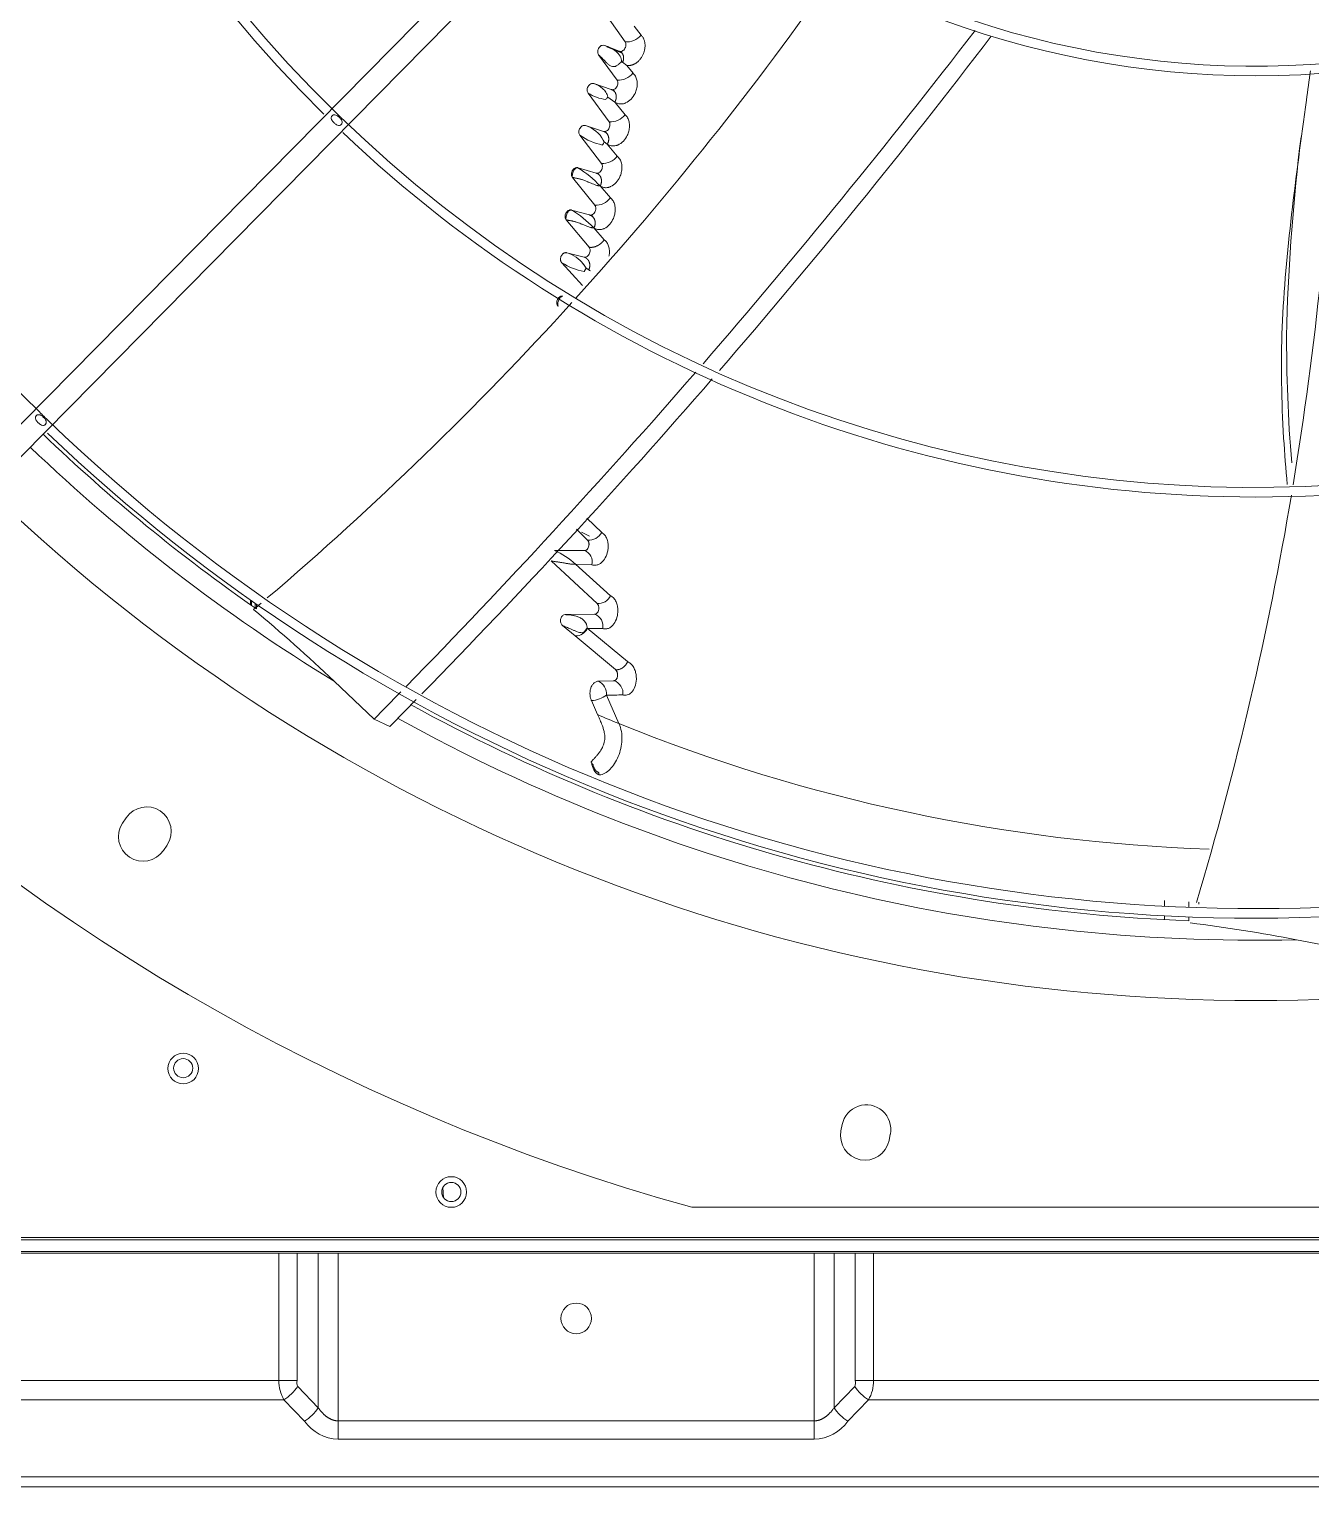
# Model space of a CAD drawing. Header units: millimetres. Extents: x 113490 to 142599, y -20467 to 115.
# Drawn here: x 123830 to 124164.6, y -11964.5 to -11583.8 of the extents above; entities that cross this region are included whole.
import ezdxf

# ---------------------------------------------------------------- set-up
doc = ezdxf.new("R2010")
doc.units = ezdxf.units.MM
doc.layers.add('DV3_0', color=7, linetype='Continuous')

msp = doc.modelspace()

# ---------------------------------------------------------------- linework, layer by layer
at = {"layer": 'DV3_0', "color": 7, "linetype": 'Continuous', "lineweight": 15}
for p, q in [((124136.2, -11374.23), (123802.6, -11712.53)), ((123803.45, -11720.21), (124141.11, -11377.79)), ((123985.62, -11587.14), (123981.01, -11580.55)), ((123989.78, -11585.38), (123987.97, -11583.04)), ((123983.51, -11597.1), (123978.68, -11590.5)), ((123980.3, -11588.05), (123984.02, -11589.58)), ((123984.84, -11590.08), (123980.84, -11588.41)), ((123984.66, -11592.25), (123984.95, -11592.46)), ((123984.94, -11592.46), (123986.06, -11593.26)), ((123987.67, -11595.27), (123986.06, -11593.26)), ((123977.48, -11598.03), (123982.01, -11599.59)), ((123981.43, -11608), (123975.95, -11600.5)), ((123981.09, -11601.57), (123982.93, -11602.84)), ((123985.61, -11606.15), (123983.03, -11602.92)), ((123975.27, -11608.99), (123979.98, -11610.5)), ((123979.43, -11618.86), (123973.79, -11611.5)), ((123979.8, -11613.89), (123979.7, -11614.06)), ((123979.95, -11613.63), (123979.8, -11613.89)), ((123979.89, -11612.83), (123980.12, -11613.27)), ((123980.12, -11613.27), (123979.95, -11613.63)), ((123980.12, -11613.27), (123980.93, -11613.82)), ((123983.56, -11616.97), (123980.93, -11613.82)), ((123980.93, -11613.82), (123980.98, -11613.84)), ((123973.31, -11620), (123978.04, -11621.4)), ((123977.68, -11629.78), (123971.9, -11622.54)), ((123981.75, -11627.86), (123979.06, -11624.76)), ((123979.06, -11624.76), (123979.11, -11624.77)), ((123976.19, -11640.75), (123970.25, -11633.62)), ((123971.61, -11631.05), (123976.35, -11632.34)), ((123980.18, -11638.82), (123977.4, -11635.71)), ((123977.4, -11635.71), (123977.48, -11635.74)), ((123974.46, -11650.78), (123969.07, -11644.81)), ((123970.37, -11642.2), (123974.9, -11643.34)), ((123974.74, -11645.22), (123975.43, -11646.26)), ((123975.19, -11646.7), (123974.92, -11647.11)), ((123975.43, -11646.26), (123975.19, -11646.7)), ((123975.43, -11646.26), (123976.13, -11646.67)), ((123979.52, -11715.25), (123975.65, -11711.49)), ((123975.8, -11717.25), (123972.94, -11714.35)), ((123967.15, -11719.92), (123974.98, -11719.99)), ((123978.3, -11733.81), (123966.31, -11722.68)), ((123972.66, -11723.51), (123976.91, -11723.7)), ((123981.8, -11731.77), (123972.67, -11723.51)), ((123887.78, -11734.11), (123887.78, -11732.89)), ((123888.09, -11733.1), (123888.09, -11734.32)), ((123889.07, -11734.97), (123889.07, -11733.79)), ((123889.38, -11734), (123889.38, -11735.22)), ((123972.6, -11742.25), (123969.29, -11739.54)), ((123969.92, -11736.7), (123977.66, -11736.62)), ((123975.73, -11740.27), (123975.69, -11740.05)), ((123986.27, -11748.98), (123975.73, -11740.27)), ((123983.08, -11751.06), (123972.6, -11742.25)), ((123909.63, -11754.1), (123920.07, -11764)), ((123978.63, -11754.06), (123982.69, -11753.96)), ((123978.43, -11762.82), (123976.82, -11759.14)), ((123984, -11765.15), (123980.77, -11757.71)), ((123920.07, -11764), (123924.16, -11765.89)), ((123976.74, -11775.19), (123976.75, -11775.17)), ((123855.38, -11789.76), (123854.44, -11791.17)), ((123865.08, -11798.28), (123866.02, -11796.87)), ((124126.43, -11812.87), (124126.43, -11811.36)), ((124126.43, -11816.37), (124126.43, -11815.37)), ((124160.89, -11821.62), (124175.03, -11824.31)), ((124042.29, -11869.88), (124041.96, -11871.55)), ((124054.51, -11874.04), (124054.84, -11872.38)), ((123938.02, -11886.32), (123938.23, -11888.99)), ((124297.41, -11891.49), (124003.06, -11891.49)), ((124647.58, -11899.99), (123653.67, -11899.99)), ((124647.58, -11902.99), (123653.67, -11902.99)), ((123895.22, -11903.49), (123810.46, -11903.49)), ((123899.99, -11903.49), (123895.22, -11903.49)), ((123899.99, -11903.49), (123905.51, -11903.49)), ((123910.68, -11903.49), (123905.51, -11903.49)), ((123910.68, -11903.49), (124035, -11903.49)), ((124040.16, -11903.49), (124035, -11903.49)), ((124040.16, -11903.49), (124045.69, -11903.49)), ((124050.46, -11903.49), (124045.69, -11903.49)), ((124050.46, -11903.49), (124250.02, -11903.49)), ((123592.62, -11964.49), (124707.86, -11964.49))]:
    msp.add_line(p, q, dxfattribs=at)
at = {"layer": 'DV3_0', "color": 7, "linetype": 'Continuous', "lineweight": 20}
for p, q in [((124132.74, -11813.15), (124132.74, -11811.7)), ((124135.36, -11812.36), (124135.36, -11811.84)), ((124132.74, -11816.66), (124132.74, -11815.65)), ((124660.84, -11899.39), (123640.6, -11899.39)), ((123895.22, -11936.74), (123895.22, -11903.49)), ((123899.99, -11936.74), (123899.99, -11903.49)), ((123905.51, -11943.87), (123905.51, -11903.49)), ((123910.68, -11947.25), (123910.68, -11903.49)), ((124035, -11947.25), (124035, -11903.49)), ((124040.16, -11943.87), (124040.16, -11903.49)), ((124045.69, -11903.49), (124045.69, -11936.74)), ((124050.46, -11903.49), (124050.46, -11936.74)), ((123895.22, -11936.74), (123810.46, -11936.74)), ((123899.99, -11936.74), (123895.22, -11936.74)), ((124045.69, -11936.74), (124050.46, -11936.74)), ((124250.02, -11936.74), (124050.46, -11936.74)), ((123896.55, -11941.77), (123809.13, -11941.77)), ((123901.93, -11947.36), (123896.55, -11941.77)), ((123905.51, -11943.87), (123900.13, -11938.28)), ((124045.55, -11938.28), (124040.16, -11943.87)), ((124049.13, -11941.77), (124043.74, -11947.36)), ((124251.35, -11941.77), (124049.13, -11941.77)), ((124035, -11947.25), (123910.68, -11947.25)), ((123910.68, -11947.25), (123910.68, -11952.04)), ((124035, -11947.25), (124035, -11952.04)), ((124035, -11952.04), (123910.68, -11952.04)), ((123592.62, -11961.85), (124707.86, -11961.85))]:
    msp.add_line(p, q, dxfattribs=at)
at = {"layer": 'DV3_0', "color": 7, "linetype": 'Continuous', "lineweight": 15}
for centre, radius in [((123870.24, -11855.25), 4), ((123870.24, -11855.15), 2.5), ((123940.23, -11887.49), 4), ((123940.23, -11887.49), 2.5), ((123972.84, -11920.49), 4)]:
    msp.add_circle(centre, radius, dxfattribs=at)
for centre, radius, start, end in [((124150.24, -11359.99), 453.5, 135.9912, 225.5589), ((124150.24, -11359.99), 346, 136.506, 225.3203), ((124150.24, -11359.99), 343.5, 135.6595, 225.6229), ((124150.24, -11359.99), 551.5, 195.4775, 254.5225), ((124150.24, -11359.99), 233.5, 225.7814, 315.7154), ((124150.24, -11359.99), 236, 270, 315.2644), ((124150.24, -11359.99), 236, 227.0266, 270), ((123325.84, -11069), 872.24, 317.86602, 325.02361), ((122553.45, -10413.41), 1921.39, 319.10975, 322.45989), ((123986, -11582.25), 4.9, 265.5101, 320.4178), ((122617.55, -10469.09), 1840.9, 319.15831, 322.66086), ((123976.31, -11598.8), 11.46, 61.1528, 69.6579), ((123979.35, -11594.28), 6.06, 34.5155, 65.6878), ((123982.29, -11592.05), 2.38, 355.0985, 30.3566), ((123980.65, -11589.05), 5.12, 298.9227, 308.0461), ((123983.88, -11592.31), 4.81, 265.5613, 321.8717), ((123980.4, -11588.71), 5.54, 307.927, 320.2638), ((123299.37, -11560.89), 872.25, 350.63739, 357.81353), ((124150.24, -11359.99), 343.5, 225.9212, 315.6512), ((123981.65, -11591.76), 10.44, 236.8811, 264.046), ((123976.8, -11598.21), 5.45, 313.7925, 317.47), ((123976.15, -11597.64), 6.31, 317.6452, 321.5525), ((123982.04, -11600.27), 0.78, 12.7225, 57.3488), ((123985.38, -11600.14), 3.64, 227.7428, 229.7409), ((124150.24, -11359.99), 343.5, 225.6229, 225.9212), ((123981.81, -11603.2), 4.81, 265.5115, 322.2315), ((124150.24, -11359.99), 346, 270, 315.3179), ((124150.24, -11359.99), 346, 226.461, 270), ((123973.15, -11616.26), 7.57, 26.9834, 73.7291), ((123979.95, -11611.24), 0.866, 16.0058, 57.6668), ((123982.7, -11599.02), 15.34, 234.4922, 258.7126), ((124686.82, -11676.52), 528.72, 172.9859, 178.2608), ((123979.77, -11614.15), 4.73, 265.8403, 323.2857), ((123960.37, -11641.51), 25.09, 41.8667, 58.9698), ((123977.96, -11622.18), 0.921, 18.0658, 57.5274), ((123978.02, -11625.21), 4.58, 265.7991, 324.5702), ((123958.61, -11653.13), 25.63, 42.8328, 59.5066), ((123976.23, -11633.15), 0.965, 19.7105, 57.2219), ((123977.64, -11631.64), 15.71, 236.9569, 260.0262), ((123968.03, -11650.26), 8.39, 36.859, 73.8365), ((123979.74, -11641.98), 5.92, 232.3975, 237.1972), ((123325.84, -11069), 872.24, 310.48949, 317.77416), ((124549.21, -11664.96), 390.91, 179.6523, 184.707), ((122553.45, -10413.41), 1921.39, 315.69478, 319.02272), ((122617.55, -10469.09), 1840.9, 315.58647, 319.0689), ((124150.24, -11359.99), 453.5, 225.9915, 315.56), ((124150.24, -11359.99), 456, 270, 315.5611), ((124150.24, -11359.99), 453.5, 225.5589, 225.9915), ((124150.24, -11359.99), 457, 226.1533, 235.1929), ((124150.24, -11359.99), 456, 226.2335, 270), ((123299.37, -11560.89), 872.25, 343.27776, 350.45664), ((124150.24, -11359.99), 477.5, 226.9802, 313.0198), ((124156.66, -11343.41), 414.13, 243.8682, 244.1867), ((123976.16, -11713.46), 3.81, 264.7001, 331.9048), ((123959.22, -11738.13), 19.86, 47.4041, 66.4859), ((123973.97, -11722.87), 3.05, 344.1564, 70.634), ((123978.59, -11730.27), 3.55, 265.4096, 335.1519), ((123325.84, -11069), 872.24, 310.18237, 310.35176), ((123628.36, -12048.7), 407.31, 46.3255, 50.2835), ((123972.77, -11739.05), 3.2, 266.8406, 337.4758), ((123972.31, -11738.63), 3.66, 311.5503, 337.1639), ((123972.83, -11740.23), 2.86, 3.4886, 9.9712), ((123980.17, -11580.93), 159.41, 268.4037, 269.8503), ((123976.62, -11739.65), 3.21, 347.6517, 71.1439), ((123974.28, -11739.51), 1.92, 273.3073, 284.0677), ((123976.91, -11757.52), 3.86, 357.1818, 63.5888), ((123981.62, -11757.21), 3.43, 352.2982, 71.7881), ((122553.45, -10413.41), 1921.39, 315.33791, 315.63669), ((122617.55, -10469.09), 1840.9, 315.21602, 315.52108), ((123976.56, -11752.25), 6.9, 272.155, 307.597), ((123976.48, -11752.02), 7.13, 272.7525, 306.9995), ((123981.04, -11585.05), 172.67, 269.9107, 271.3205), ((124150.24, -11359.99), 457, 241.1263, 267.8054), ((124124.86, -11420.07), 372.72, 246.8673, 247.7953), ((123860.7, -11793.31), 6.4, 326.25, 146.25), ((123859.76, -11794.72), 6.4, 146.25, 326.25), ((124083.52, -12221.64), 407.44, 79.0531, 83.0099), ((124048.57, -11871.13), 6.4, 348.75, 168.75), ((124048.24, -11872.79), 6.4, 168.75, 348.75)]:
    msp.add_arc(centre, radius, start, end, dxfattribs=at)
at = {"layer": 'DV3_0', "color": 7, "linetype": 'Continuous', "lineweight": 20}
for centre, radius, start, end in [((124478.44, -11667.05), 320.16, 178.8238, 179.2018), ((124150.24, -11359.99), 461.75, 226.1456, 238.5954), ((124150.24, -11359.99), 461.75, 240.9755, 271.3224), ((124153.53, -11347.24), 450.99, 247.92, 268.0313), ((123904.55, -11936.97), 9.33, 178.573, 210.9696), ((123901.78, -11937.36), 1.89, 160.9993, 209.2458), ((124043.9, -11937.36), 1.89, 330.7536, 19.0013), ((124041.13, -11936.97), 9.33, 329.0299, 1.4276), ((123910.93, -11941.05), 10.99, 215.0741, 268.685), ((124034.75, -11941.05), 10.99, 271.315, 324.9258)]:
    msp.add_arc(centre, radius, start, end, dxfattribs=at)
at = {"layer": 'DV3_0', "color": 7, "linetype": 'Continuous', "lineweight": 15}
for centre, major_axis, start_param, end_param in [((123896.55, -11938.28), (4.49, 4.33), 4.313983, 5.138233), ((124049.13, -11938.28), (-4.49, 4.33), 1.144952, 1.969202), ((123901.93, -11943.87), (4.49, 4.33), 4.313983, 5.138233), ((124043.74, -11943.87), (-4.49, 4.33), 1.144952, 1.969202)]:
    msp.add_ellipse(centre, major_axis=major_axis, ratio=0.436952, start_param=start_param, end_param=end_param, dxfattribs=at)
for points, knots in [([(123980.3, -11588.05), (123980.1, -11587.97), (123979.84, -11587.95), (123979.31, -11588.12), (123979.04, -11588.31), (123978.72, -11588.73), (123978.62, -11588.9), (123978.49, -11589.25), (123978.46, -11589.43), (123978.42, -11589.93), (123978.49, -11590.22), (123978.68, -11590.5)], [0, 0, 0, 0, 0.25, 0.25, 0.5, 0.5, 0.625, 0.625, 0.75, 0.75, 1, 1, 1, 1]), ([(123984.02, -11589.58), (123984.08, -11589.6), (123984.2, -11589.65), (123984.47, -11589.66), (123984.84, -11589.57), (123985.26, -11589.27), (123985.59, -11588.83), (123985.79, -11588.32), (123985.84, -11587.85), (123985.79, -11587.45), (123985.67, -11587.24), (123985.62, -11587.14)], [0, 0, 0, 0, 0.059552, 0.118886, 0.252324, 0.393065, 0.538483, 0.678997, 0.797391, 0.899757, 1, 1, 1, 1]), ([(123986.06, -11593.26), (123986.12, -11593.27), (123986.23, -11593.29), (123986.4, -11593.3), (123986.57, -11593.3), (123986.73, -11593.29), (123986.9, -11593.28), (123987.06, -11593.25), (123987.21, -11593.22), (123987.37, -11593.18), (123987.52, -11593.13), (123987.67, -11593.08), (123987.81, -11593.02), (123987.95, -11592.95), (123988.09, -11592.88), (123988.22, -11592.81), (123988.35, -11592.73), (123988.48, -11592.65), (123988.78, -11592.44), (123989.22, -11592.05), (123989.75, -11591.41), (123990.18, -11590.7), (123990.45, -11590.07), (123990.61, -11589.56), (123990.71, -11589.17), (123990.77, -11588.77), (123990.81, -11588.38), (123990.82, -11587.98), (123990.8, -11587.6), (123990.74, -11587.22), (123990.65, -11586.86), (123990.54, -11586.51), (123990.39, -11586.19), (123990.22, -11585.89), (123990.01, -11585.62), (123989.86, -11585.46), (123989.78, -11585.38)], [0, 0, 0, 0, 0.017644, 0.035018, 0.052126, 0.068973, 0.085565, 0.101908, 0.118008, 0.133871, 0.149502, 0.164898, 0.180048, 0.194945, 0.209583, 0.223959, 0.238069, 0.251912, 0.265486, 0.340307, 0.413663, 0.485198, 0.554379, 0.588972, 0.62364, 0.658346, 0.693024, 0.727603, 0.762022, 0.796297, 0.830476, 0.864559, 0.898512, 0.932346, 0.966158, 1, 1, 1, 1]), ([(123978.68, -11590.5), (123978.98, -11590.75), (123979.28, -11591.05), (123979.88, -11591.68), (123980.19, -11592.03), (123980.69, -11592.53), (123980.86, -11592.69), (123981.22, -11593), (123981.42, -11593.14), (123981.83, -11593.39), (123982.06, -11593.49), (123982.56, -11593.59), (123982.83, -11593.6), (123983.12, -11593.53)], [0, 0, 0, 0, 0.25, 0.25, 0.5, 0.5, 0.625, 0.625, 0.75, 0.75, 0.875, 0.875, 1, 1, 1, 1]), ([(123984.95, -11592.46), (123984.96, -11592.42), (123985, -11592.34), (123985.06, -11592.21), (123985.1, -11592.09), (123985.14, -11591.96), (123985.17, -11591.83), (123985.19, -11591.71), (123985.21, -11591.58), (123985.22, -11591.45), (123985.23, -11591.33), (123985.23, -11591.21), (123985.22, -11591.08), (123985.2, -11590.97), (123985.18, -11590.85), (123985.15, -11590.73), (123985.12, -11590.62), (123985.08, -11590.52), (123985.03, -11590.42), (123984.98, -11590.32), (123984.91, -11590.22), (123984.85, -11590.13), (123984.78, -11590.05), (123984.7, -11589.97), (123984.62, -11589.9), (123984.53, -11589.83), (123984.44, -11589.77), (123984.34, -11589.71), (123984.24, -11589.66), (123984.13, -11589.62), (123984.05, -11589.6), (123984.02, -11589.58)], [0, 0, 0, 0, 0.032444, 0.064928, 0.09749, 0.13016, 0.162965, 0.195922, 0.229044, 0.262342, 0.295822, 0.329485, 0.363334, 0.39737, 0.431594, 0.466006, 0.500609, 0.535407, 0.570392, 0.605558, 0.64089, 0.676374, 0.711994, 0.747731, 0.783569, 0.819492, 0.855486, 0.891538, 0.927643, 0.963796, 1, 1, 1, 1]), ([(123983.03, -11602.92), (123983.18, -11603.01), (123983.48, -11603.18), (123983.96, -11603.31), (123984.4, -11603.36), (123984.8, -11603.34), (123985.16, -11603.28), (123985.47, -11603.19), (123986.19, -11602.92), (123987.24, -11602.17), (123988.16, -11600.8), (123988.65, -11599.47), (123988.82, -11598.26), (123988.72, -11597.09), (123988.35, -11596.03), (123987.9, -11595.53), (123987.67, -11595.27)], [0, 0, 0, 0, 0.048712, 0.093297, 0.133867, 0.170457, 0.203036, 0.231538, 0.255882, 0.403164, 0.540731, 0.633138, 0.726086, 0.818306, 0.909472, 1, 1, 1, 1]), ([(124164.49, -11594.71), (124164.15, -11597.27), (124163.81, -11599.81), (124162.12, -11612.36), (124160.74, -11622.3), (124158.46, -11642.05), (124157.54, -11651.86), (124156.77, -11671.33), (124156.94, -11680.98), (124157.77, -11694.63), (124158.08, -11698.66), (124158.46, -11702.69)], [0.0934532, 0.0934532, 0.0934532, 0.0934532, 0.125, 0.125, 0.25, 0.25, 0.375, 0.375, 0.5, 0.5, 0.5526716, 0.5526716, 0.5526716, 0.5526716]), ([(123977.48, -11598.03), (123977.23, -11597.94), (123976.92, -11597.97), (123976.35, -11598.25), (123976.09, -11598.51), (123975.84, -11598.98), (123975.77, -11599.15), (123975.7, -11599.47), (123975.69, -11599.62), (123975.71, -11600.05), (123975.79, -11600.28), (123975.95, -11600.5)], [0, 0, 0, 0, 0.25, 0.25, 0.5, 0.5, 0.625, 0.625, 0.75, 0.75, 1, 1, 1, 1]), ([(123981.09, -11601.57), (123981.02, -11601.11), (123980.84, -11600.68), (123980.36, -11599.93), (123980.06, -11599.6), (123979.08, -11598.73), (123978.3, -11598.3), (123977.48, -11598.03)], [0, 0, 0, 0, 0.25, 0.25, 0.5, 0.5, 1, 1, 1, 1]), ([(123982.01, -11599.59), (123982.07, -11599.6), (123982.2, -11599.64), (123982.47, -11599.64), (123982.83, -11599.52), (123983.23, -11599.2), (123983.55, -11598.75), (123983.72, -11598.24), (123983.75, -11597.78), (123983.69, -11597.46), (123983.6, -11597.24), (123983.54, -11597.15), (123983.51, -11597.1)], [0, 0, 0, 0, 0.061712, 0.124068, 0.257055, 0.398269, 0.543459, 0.683288, 0.800054, 0.90078, 0.950773, 1, 1, 1, 1]), ([(123982.93, -11602.84), (123982.95, -11602.8), (123983, -11602.71), (123983.06, -11602.58), (123983.11, -11602.45), (123983.16, -11602.32), (123983.2, -11602.19), (123983.24, -11602.05), (123983.26, -11601.92), (123983.28, -11601.79), (123983.3, -11601.65), (123983.3, -11601.52), (123983.3, -11601.39), (123983.3, -11601.26), (123983.28, -11601.14), (123983.26, -11601.01), (123983.24, -11600.89), (123983.2, -11600.77), (123983.16, -11600.66), (123983.12, -11600.55), (123983.06, -11600.44), (123983, -11600.34), (123982.94, -11600.25), (123982.87, -11600.15), (123982.79, -11600.07), (123982.71, -11599.99), (123982.63, -11599.91), (123982.53, -11599.84), (123982.44, -11599.78), (123982.34, -11599.72), (123982.23, -11599.67), (123982.12, -11599.62), (123982.05, -11599.6), (123982.01, -11599.59)], [0, 0, 0, 0, 0.030721, 0.061407, 0.092102, 0.122841, 0.153652, 0.184559, 0.215579, 0.246725, 0.278006, 0.309429, 0.340997, 0.372715, 0.404583, 0.436606, 0.468785, 0.501126, 0.533632, 0.566299, 0.59912, 0.632082, 0.665173, 0.698377, 0.731679, 0.765062, 0.798512, 0.832013, 0.865554, 0.899127, 0.932725, 0.966348, 1, 1, 1, 1]), ([(123911.51, -11608.71), (123911.47, -11608.75), (123911.38, -11608.84), (123911.14, -11608.95), (123910.74, -11608.99), (123910.31, -11608.81), (123909.92, -11608.55), (123909.61, -11608.27), (123909.33, -11607.97), (123909.06, -11607.6), (123908.87, -11607.18), (123908.9, -11606.78), (123909.01, -11606.54), (123909.09, -11606.45), (123909.13, -11606.41)], [0, 0, 0, 0, 0.040471, 0.081926, 0.180876, 0.319892, 0.408079, 0.503208, 0.597701, 0.68481, 0.821378, 0.918632, 0.959731, 1, 1, 1, 1]), ([(123909.13, -11606.41), (123909.18, -11606.37), (123909.27, -11606.28), (123909.51, -11606.17), (123909.9, -11606.13), (123910.34, -11606.31), (123910.72, -11606.58), (123911.03, -11606.85), (123911.32, -11607.16), (123911.59, -11607.53), (123911.77, -11607.95), (123911.74, -11608.34), (123911.63, -11608.58), (123911.55, -11608.67), (123911.51, -11608.71)], [0, 0, 0, 0, 0.040443, 0.081793, 0.180216, 0.319289, 0.407802, 0.503208, 0.598506, 0.68594, 0.822069, 0.918689, 0.959722, 1, 1, 1, 1]), ([(123980.98, -11613.84), (123981.14, -11613.93), (123981.45, -11614.11), (123981.93, -11614.26), (123982.37, -11614.31), (123982.77, -11614.3), (123983.13, -11614.24), (123983.43, -11614.16), (123984.14, -11613.9), (123985.19, -11613.16), (123986.12, -11611.77), (123986.61, -11610.43), (123986.79, -11609.2), (123986.69, -11608.01), (123986.32, -11606.92), (123985.85, -11606.4), (123985.61, -11606.15)], [0, 0, 0, 0, 0.049725, 0.09487, 0.135552, 0.171819, 0.203628, 0.230893, 0.253518, 0.400765, 0.538713, 0.630437, 0.723371, 0.816167, 0.908233, 1, 1, 1, 1]), ([(123973.79, -11611.5), (123973.73, -11611.4), (123973.6, -11611.2), (123973.52, -11610.81), (123973.53, -11610.36), (123973.68, -11609.86), (123973.99, -11609.4), (123974.4, -11609.07), (123974.78, -11608.95), (123975.07, -11608.94), (123975.2, -11608.98), (123975.27, -11608.99)], [0, 0, 0, 0, 0.103624, 0.201896, 0.31398, 0.451787, 0.59527, 0.73673, 0.874824, 0.938298, 1, 1, 1, 1]), ([(123979.98, -11610.5), (123980.04, -11610.52), (123980.17, -11610.55), (123980.44, -11610.54), (123980.8, -11610.41), (123981.19, -11610.09), (123981.49, -11609.63), (123981.65, -11609.12), (123981.67, -11608.66), (123981.61, -11608.34), (123981.52, -11608.13), (123981.46, -11608.04), (123981.43, -11608)], [0, 0, 0, 0, 0.062127, 0.125087, 0.257837, 0.399205, 0.545067, 0.685923, 0.803386, 0.90406, 0.952122, 1, 1, 1, 1]), ([(123980.98, -11613.84), (123981, -11613.79), (123981.05, -11613.71), (123981.11, -11613.57), (123981.16, -11613.44), (123981.21, -11613.3), (123981.25, -11613.17), (123981.28, -11613.03), (123981.31, -11612.89), (123981.33, -11612.76), (123981.34, -11612.62), (123981.34, -11612.48), (123981.34, -11612.35), (123981.33, -11612.22), (123981.31, -11612.09), (123981.29, -11611.96), (123981.26, -11611.84), (123981.23, -11611.72), (123981.18, -11611.6), (123981.13, -11611.49), (123981.08, -11611.38), (123981.01, -11611.28), (123980.95, -11611.18), (123980.87, -11611.08), (123980.79, -11610.99), (123980.71, -11610.91), (123980.62, -11610.83), (123980.52, -11610.76), (123980.42, -11610.7), (123980.32, -11610.64), (123980.21, -11610.58), (123980.1, -11610.54), (123980.02, -11610.51), (123979.98, -11610.5)], [0, 0, 0, 0, 0.030662, 0.061288, 0.091921, 0.122598, 0.15335, 0.184199, 0.215166, 0.246262, 0.2775, 0.308884, 0.340421, 0.372114, 0.403966, 0.435979, 0.468156, 0.500504, 0.533023, 0.565711, 0.598557, 0.631551, 0.664678, 0.697923, 0.73127, 0.764701, 0.7982, 0.831754, 0.865349, 0.898975, 0.932627, 0.966301, 1, 1, 1, 1]), ([(123979.11, -11624.77), (123979.26, -11624.86), (123979.56, -11625.03), (123980.03, -11625.17), (123980.47, -11625.22), (123980.87, -11625.21), (123981.23, -11625.14), (123981.54, -11625.05), (123982.26, -11624.77), (123983.3, -11624), (123984.2, -11622.59), (123984.66, -11621.23), (123984.82, -11620.01), (123984.7, -11618.82), (123984.29, -11617.73), (123983.81, -11617.23), (123983.56, -11616.97)], [0, 0, 0, 0, 0.047949, 0.091845, 0.131809, 0.167905, 0.2001, 0.228322, 0.252481, 0.399943, 0.539027, 0.629782, 0.722249, 0.81505, 0.907464, 1, 1, 1, 1]), ([(123971.9, -11622.54), (123971.88, -11622.52), (123971.84, -11622.48), (123971.8, -11622.4), (123971.76, -11622.33), (123971.71, -11622.22), (123971.66, -11622.08), (123971.62, -11621.89), (123971.6, -11621.68), (123971.62, -11621.35), (123971.72, -11621.01), (123971.89, -11620.69), (123972.05, -11620.46), (123972.24, -11620.27), (123972.45, -11620.12), (123972.67, -11620.02), (123972.87, -11619.97), (123973.04, -11619.96), (123973.18, -11619.97), (123973.27, -11619.99), (123973.31, -11620)], [0, 0, 0, 0, 0.023997, 0.048085, 0.072391, 0.09704, 0.146565, 0.196478, 0.252296, 0.308899, 0.447394, 0.518709, 0.590696, 0.663416, 0.735191, 0.803703, 0.87187, 0.915381, 0.957876, 1, 1, 1, 1]), ([(123971.9, -11622.54), (123971.82, -11622.36), (123971.8, -11622.08), (123971.88, -11621.48), (123971.99, -11621.14), (123972.29, -11620.56), (123972.49, -11620.31), (123972.91, -11620), (123973.13, -11619.95), (123973.31, -11620)], [0, 0, 0, 0, 0.25, 0.25, 0.5, 0.5, 0.75, 0.75, 1, 1, 1, 1]), ([(123978.04, -11621.4), (123978.1, -11621.41), (123978.23, -11621.44), (123978.5, -11621.42), (123978.85, -11621.29), (123979.23, -11620.96), (123979.52, -11620.49), (123979.67, -11619.98), (123979.68, -11619.52), (123979.61, -11619.21), (123979.52, -11619), (123979.46, -11618.91), (123979.43, -11618.86)], [0, 0, 0, 0, 0.061858, 0.124527, 0.256747, 0.397935, 0.544068, 0.685407, 0.802956, 0.903358, 0.951888, 1, 1, 1, 1]), ([(123979.11, -11624.77), (123979.13, -11624.73), (123979.17, -11624.64), (123979.23, -11624.51), (123979.28, -11624.37), (123979.33, -11624.23), (123979.36, -11624.09), (123979.39, -11623.95), (123979.42, -11623.82), (123979.43, -11623.68), (123979.44, -11623.54), (123979.45, -11623.4), (123979.44, -11623.27), (123979.43, -11623.14), (123979.41, -11623.01), (123979.39, -11622.88), (123979.35, -11622.75), (123979.31, -11622.63), (123979.27, -11622.51), (123979.22, -11622.4), (123979.16, -11622.29), (123979.09, -11622.19), (123979.02, -11622.08), (123978.95, -11621.99), (123978.87, -11621.9), (123978.78, -11621.81), (123978.69, -11621.74), (123978.59, -11621.66), (123978.49, -11621.6), (123978.38, -11621.54), (123978.27, -11621.48), (123978.16, -11621.44), (123978.08, -11621.41), (123978.04, -11621.4)], [0, 0, 0, 0, 0.030541, 0.061049, 0.09157, 0.12214, 0.152791, 0.183548, 0.214428, 0.245447, 0.276615, 0.307941, 0.339429, 0.371083, 0.402906, 0.434903, 0.467075, 0.499427, 0.531962, 0.564675, 0.597556, 0.630594, 0.663775, 0.697081, 0.730497, 0.764005, 0.797589, 0.831233, 0.864925, 0.898652, 0.932409, 0.966192, 1, 1, 1, 1]), ([(123979.06, -11624.76), (123979.01, -11624.75), (123978.91, -11624.74), (123978.75, -11624.72), (123978.58, -11624.69), (123978.41, -11624.65), (123978.13, -11624.58), (123977.7, -11624.43), (123977.11, -11624.2), (123976.53, -11623.95), (123976.06, -11623.75), (123975.61, -11623.56), (123975.12, -11623.37), (123974.62, -11623.18), (123974.21, -11623.05), (123973.87, -11622.95), (123973.55, -11622.87), (123973.23, -11622.8), (123972.93, -11622.74), (123972.65, -11622.68), (123972.38, -11622.63), (123972.12, -11622.59), (123971.97, -11622.56), (123971.9, -11622.54)], [0, 0, 0, 0, 0.022349, 0.045451, 0.069335, 0.09403, 0.119558, 0.190912, 0.284349, 0.376471, 0.44345, 0.485057, 0.569523, 0.642907, 0.687857, 0.73071, 0.77175, 0.811297, 0.849706, 0.887364, 0.924682, 0.962083, 1, 1, 1, 1]), ([(123976.35, -11632.34), (123976.41, -11632.35), (123976.54, -11632.38), (123976.81, -11632.36), (123977.15, -11632.22), (123977.53, -11631.87), (123977.81, -11631.4), (123977.95, -11630.89), (123977.95, -11630.43), (123977.87, -11630.12), (123977.77, -11629.91), (123977.71, -11629.82), (123977.68, -11629.78)], [0, 0, 0, 0, 0.061627, 0.124066, 0.255996, 0.397291, 0.543969, 0.685918, 0.803556, 0.903737, 0.952044, 1, 1, 1, 1]), ([(123977.48, -11635.74), (123977.63, -11635.82), (123977.92, -11635.98), (123978.38, -11636.11), (123978.81, -11636.16), (123979.21, -11636.14), (123979.57, -11636.07), (123979.89, -11635.98), (123980.61, -11635.68), (123981.64, -11634.88), (123982.51, -11633.45), (123982.94, -11632.09), (123983.07, -11630.87), (123982.93, -11629.69), (123982.51, -11628.61), (123982, -11628.11), (123981.75, -11627.86)], [0, 0, 0, 0, 0.046642, 0.089607, 0.12902, 0.164956, 0.19739, 0.226259, 0.251477, 0.399281, 0.53953, 0.629234, 0.721185, 0.813961, 0.906708, 1, 1, 1, 1]), ([(123970.25, -11633.62), (123970.23, -11633.6), (123970.2, -11633.55), (123970.15, -11633.48), (123970.11, -11633.41), (123970.06, -11633.3), (123970, -11633.16), (123969.96, -11632.97), (123969.94, -11632.77), (123969.95, -11632.44), (123970.04, -11632.1), (123970.2, -11631.77), (123970.36, -11631.54), (123970.55, -11631.35), (123970.76, -11631.19), (123970.97, -11631.08), (123971.17, -11631.03), (123971.34, -11631.01), (123971.48, -11631.02), (123971.57, -11631.04), (123971.61, -11631.05)], [0, 0, 0, 0, 0.023889, 0.047877, 0.07209, 0.09665, 0.14604, 0.195842, 0.251676, 0.3083, 0.447362, 0.518962, 0.591199, 0.664024, 0.735849, 0.804261, 0.872291, 0.915659, 0.958013, 1, 1, 1, 1]), ([(123970.25, -11633.62), (123970.17, -11633.44), (123970.15, -11633.17), (123970.22, -11632.56), (123970.32, -11632.23), (123970.62, -11631.64), (123970.81, -11631.38), (123971.22, -11631.07), (123971.43, -11631), (123971.61, -11631.05)], [0, 0, 0, 0, 0.25, 0.25, 0.5, 0.5, 0.75, 0.75, 1, 1, 1, 1]), ([(123977.4, -11635.71), (123977.35, -11635.71), (123977.25, -11635.7), (123977.09, -11635.68), (123976.93, -11635.65), (123976.76, -11635.62), (123976.48, -11635.55), (123976.05, -11635.42), (123975.47, -11635.2), (123974.89, -11634.97), (123974.42, -11634.78), (123973.97, -11634.59), (123973.49, -11634.41), (123972.99, -11634.24), (123972.57, -11634.11), (123972.24, -11634.02), (123971.91, -11633.94), (123971.59, -11633.87), (123971.29, -11633.81), (123971.01, -11633.76), (123970.73, -11633.71), (123970.48, -11633.66), (123970.33, -11633.63), (123970.25, -11633.62)], [0, 0, 0, 0, 0.022138, 0.045009, 0.068643, 0.093067, 0.118304, 0.188943, 0.281085, 0.373632, 0.440308, 0.480842, 0.565479, 0.639048, 0.684263, 0.727434, 0.768841, 0.808803, 0.847669, 0.885817, 0.923645, 0.961567, 1, 1, 1, 1]), ([(123977.48, -11635.74), (123977.5, -11635.69), (123977.54, -11635.6), (123977.6, -11635.47), (123977.65, -11635.33), (123977.69, -11635.19), (123977.72, -11635.05), (123977.75, -11634.91), (123977.77, -11634.77), (123977.79, -11634.63), (123977.79, -11634.5), (123977.79, -11634.36), (123977.79, -11634.22), (123977.77, -11634.09), (123977.75, -11633.96), (123977.72, -11633.83), (123977.69, -11633.71), (123977.65, -11633.58), (123977.6, -11633.47), (123977.55, -11633.35), (123977.49, -11633.24), (123977.42, -11633.14), (123977.35, -11633.04), (123977.27, -11632.94), (123977.19, -11632.85), (123977.1, -11632.76), (123977, -11632.68), (123976.91, -11632.61), (123976.8, -11632.54), (123976.7, -11632.48), (123976.58, -11632.43), (123976.47, -11632.38), (123976.39, -11632.35), (123976.35, -11632.34)], [0, 0, 0, 0, 0.030435, 0.060841, 0.091264, 0.121741, 0.152303, 0.182977, 0.213782, 0.244732, 0.27584, 0.307114, 0.338559, 0.37018, 0.40198, 0.433962, 0.466131, 0.498489, 0.53104, 0.563776, 0.59669, 0.629768, 0.662996, 0.696357, 0.729835, 0.763411, 0.797068, 0.830791, 0.864566, 0.898381, 0.932227, 0.9661, 1, 1, 1, 1]), ([(123974.9, -11643.34), (123974.97, -11643.35), (123975.09, -11643.37), (123975.36, -11643.34), (123975.71, -11643.19), (123976.08, -11642.84), (123976.35, -11642.37), (123976.47, -11641.85), (123976.47, -11641.39), (123976.38, -11641.08), (123976.28, -11640.87), (123976.22, -11640.79), (123976.19, -11640.75)], [0, 0, 0, 0, 0.061406, 0.123605, 0.255267, 0.396706, 0.543947, 0.686506, 0.804218, 0.904136, 0.952269, 1, 1, 1, 1]), ([(123980.18, -11638.82), (123980.15, -11638.87), (123980.08, -11638.96), (123979.97, -11639.09), (123979.86, -11639.22), (123979.76, -11639.33), (123979.65, -11639.44), (123979.55, -11639.54), (123979.45, -11639.63), (123979.35, -11639.72), (123979.26, -11639.8), (123979.17, -11639.87), (123979.08, -11639.93), (123979, -11639.99), (123978.93, -11640.04), (123978.86, -11640.08), (123978.79, -11640.12), (123978.74, -11640.16), (123978.68, -11640.19), (123978.64, -11640.22), (123978.6, -11640.24), (123978.56, -11640.26), (123978.54, -11640.27), (123978.52, -11640.28), (123978.5, -11640.29), (123978.41, -11640.34), (123978.24, -11640.43), (123977.99, -11640.53), (123977.75, -11640.62), (123977.52, -11640.69), (123977.3, -11640.74), (123977.09, -11640.77), (123976.89, -11640.79), (123976.7, -11640.79), (123976.52, -11640.79), (123976.35, -11640.77), (123976.24, -11640.75), (123976.19, -11640.75)], [0, 0, 0, 0, 0.035262, 0.068967, 0.101155, 0.131854, 0.161087, 0.188869, 0.21521, 0.240119, 0.263599, 0.285654, 0.306284, 0.325489, 0.343267, 0.359617, 0.374536, 0.388021, 0.400067, 0.410673, 0.419833, 0.427546, 0.433807, 0.438615, 0.441967, 0.443862, 0.50247, 0.559291, 0.614408, 0.66788, 0.719754, 0.770071, 0.818875, 0.866215, 0.912143, 0.956718, 1, 1, 1, 1]), ([(123981.39, -11643.11), (123981.42, -11642.98), (123981.51, -11642.47), (123981.55, -11641.57), (123981.35, -11640.48), (123980.92, -11639.49), (123980.43, -11639.04), (123980.18, -11638.82)], [0.6022969, 0.6022969, 0.6022969, 0.6022969, 0.635456, 0.7251168, 0.8159648, 0.9074058, 1, 1, 1, 1]), ([(123969.07, -11644.81), (123969.05, -11644.78), (123969.01, -11644.74), (123968.95, -11644.66), (123968.91, -11644.58), (123968.85, -11644.47), (123968.8, -11644.34), (123968.74, -11644.08), (123968.73, -11643.78), (123968.78, -11643.46), (123968.86, -11643.19), (123968.98, -11642.93), (123969.14, -11642.71), (123969.32, -11642.51), (123969.52, -11642.35), (123969.74, -11642.24), (123969.93, -11642.19), (123970.1, -11642.17), (123970.24, -11642.17), (123970.32, -11642.19), (123970.37, -11642.2)], [0, 0, 0, 0, 0.028007, 0.055032, 0.081193, 0.106619, 0.153365, 0.20124, 0.314031, 0.380881, 0.453942, 0.525375, 0.597439, 0.669138, 0.739919, 0.808326, 0.876169, 0.918445, 0.959511, 1, 1, 1, 1]), ([(123976.13, -11646.67), (123976.15, -11646.62), (123976.18, -11646.53), (123976.23, -11646.4), (123976.28, -11646.27), (123976.31, -11646.13), (123976.34, -11645.99), (123976.36, -11645.86), (123976.38, -11645.72), (123976.39, -11645.58), (123976.39, -11645.45), (123976.38, -11645.31), (123976.37, -11645.18), (123976.35, -11645.05), (123976.33, -11644.92), (123976.3, -11644.8), (123976.26, -11644.67), (123976.22, -11644.56), (123976.17, -11644.44), (123976.11, -11644.33), (123976.05, -11644.22), (123975.98, -11644.12), (123975.91, -11644.02), (123975.83, -11643.93), (123975.74, -11643.84), (123975.65, -11643.75), (123975.56, -11643.68), (123975.46, -11643.6), (123975.36, -11643.54), (123975.25, -11643.48), (123975.14, -11643.42), (123975.02, -11643.37), (123974.94, -11643.35), (123974.9, -11643.34)], [0, 0, 0, 0, 0.030187, 0.060371, 0.090594, 0.120893, 0.151298, 0.181832, 0.212515, 0.24336, 0.27438, 0.305582, 0.336971, 0.368552, 0.400328, 0.432301, 0.464474, 0.49685, 0.52943, 0.562209, 0.595176, 0.628319, 0.661623, 0.695073, 0.72865, 0.762337, 0.796117, 0.829975, 0.863895, 0.897866, 0.931877, 0.965922, 1, 1, 1, 1]), ([(123968.12, -11656.18), (123968.1, -11656.16), (123968.07, -11656.12), (123968.02, -11656.06), (123967.97, -11655.99), (123967.91, -11655.88), (123967.85, -11655.74), (123967.8, -11655.56), (123967.77, -11655.35), (123967.77, -11655.02), (123967.84, -11654.66), (123968, -11654.32), (123968.15, -11654.08), (123968.34, -11653.88), (123968.54, -11653.72), (123968.76, -11653.6), (123968.95, -11653.54), (123969.12, -11653.52), (123969.26, -11653.53), (123969.35, -11653.55), (123969.39, -11653.56)], [0, 0, 0, 0, 0.023717, 0.047529, 0.071567, 0.095958, 0.144865, 0.194255, 0.24993, 0.306447, 0.447124, 0.519636, 0.592736, 0.666021, 0.738106, 0.806218, 0.873827, 0.916713, 0.958547, 1, 1, 1, 1]), ([(123968.12, -11656.18), (123968.04, -11656.02), (123968.01, -11655.76), (123968.07, -11655.15), (123968.17, -11654.81), (123968.44, -11654.2), (123968.63, -11653.93), (123969.02, -11653.59), (123969.22, -11653.51), (123969.39, -11653.56)], [0, 0, 0, 0, 0.25, 0.25, 0.5, 0.5, 0.75, 0.75, 1, 1, 1, 1]), ([(123834.27, -11687.04), (123834.23, -11687.08), (123834.14, -11687.17), (123833.9, -11687.28), (123833.5, -11687.32), (123833.07, -11687.14), (123832.68, -11686.88), (123832.37, -11686.6), (123832.09, -11686.3), (123831.82, -11685.92), (123831.64, -11685.5), (123831.67, -11685.11), (123831.78, -11684.87), (123831.86, -11684.78), (123831.9, -11684.73)], [0, 0, 0, 0, 0.040441, 0.08184, 0.180502, 0.319168, 0.407275, 0.502441, 0.597059, 0.684342, 0.821198, 0.918588, 0.959713, 1, 1, 1, 1]), ([(123831.9, -11684.73), (123831.94, -11684.69), (123832.03, -11684.61), (123832.27, -11684.49), (123832.67, -11684.46), (123833.1, -11684.64), (123833.48, -11684.9), (123833.8, -11685.18), (123834.08, -11685.48), (123834.35, -11685.86), (123834.53, -11686.28), (123834.5, -11686.67), (123834.39, -11686.91), (123834.31, -11687), (123834.27, -11687.04)], [0, 0, 0, 0, 0.040419, 0.081737, 0.180004, 0.318741, 0.407079, 0.502384, 0.597672, 0.685216, 0.821732, 0.918627, 0.959704, 1, 1, 1, 1]), ([(123974.98, -11719.99), (123975.01, -11719.99), (123975.07, -11719.99), (123975.16, -11719.98), (123975.24, -11719.95), (123975.36, -11719.91), (123975.5, -11719.83), (123975.67, -11719.69), (123975.83, -11719.51), (123976.01, -11719.22), (123976.13, -11718.87), (123976.18, -11718.5), (123976.19, -11718.24), (123976.16, -11718.01), (123976.11, -11717.79), (123976.04, -11717.59), (123975.93, -11717.4), (123975.85, -11717.3), (123975.8, -11717.25)], [0, 0, 0, 0, 0.028865, 0.057593, 0.086401, 0.115506, 0.180051, 0.24602, 0.317149, 0.389669, 0.54238, 0.617783, 0.692725, 0.753316, 0.813034, 0.877032, 0.938756, 1, 1, 1, 1]), ([(123976.91, -11723.7), (123977.07, -11723.74), (123977.38, -11723.83), (123977.84, -11723.84), (123978.27, -11723.76), (123978.66, -11723.61), (123979.01, -11723.43), (123979.67, -11722.96), (123980.52, -11721.91), (123981.06, -11720.37), (123981.21, -11719.01), (123981.15, -11717.91), (123980.86, -11716.84), (123980.34, -11715.86), (123979.8, -11715.46), (123979.52, -11715.25)], [0, 0, 0, 0, 0.047977, 0.092913, 0.135078, 0.174462, 0.21082, 0.244022, 0.394681, 0.549502, 0.632018, 0.719836, 0.811103, 0.904292, 1, 1, 1, 1]), ([(123972.66, -11723.51), (123972.62, -11723.52), (123972.53, -11723.53), (123972.38, -11723.55), (123972.21, -11723.55), (123972.04, -11723.55), (123971.85, -11723.55), (123971.64, -11723.53), (123971.42, -11723.51), (123971.15, -11723.47), (123970.82, -11723.43), (123970.44, -11723.36), (123970.06, -11723.29), (123969.69, -11723.22), (123969.32, -11723.15), (123968.94, -11723.09), (123968.57, -11723.03), (123968.19, -11722.97), (123967.84, -11722.92), (123967.49, -11722.88), (123967.17, -11722.83), (123966.86, -11722.78), (123966.57, -11722.73), (123966.4, -11722.7), (123966.31, -11722.68)], [0, 0, 0, 0, 0.023147, 0.048122, 0.074981, 0.103775, 0.13455, 0.167345, 0.202197, 0.239143, 0.297616, 0.356815, 0.416747, 0.471644, 0.527021, 0.583085, 0.63987, 0.694718, 0.747914, 0.799756, 0.850555, 0.900636, 0.950333, 1, 1, 1, 1]), ([(123979.76, -11740.34), (123979.91, -11740.37), (123980.2, -11740.45), (123980.63, -11740.45), (123981.05, -11740.37), (123981.44, -11740.22), (123981.79, -11740.02), (123982.44, -11739.51), (123983.24, -11738.39), (123983.67, -11736.81), (123983.73, -11735.47), (123983.62, -11734.42), (123983.28, -11733.35), (123982.69, -11732.36), (123982.11, -11731.97), (123981.8, -11731.77)], [0, 0, 0, 0, 0.04381, 0.08609, 0.127028, 0.166816, 0.205447, 0.242833, 0.392665, 0.553217, 0.628415, 0.712622, 0.803628, 0.899436, 1, 1, 1, 1]), ([(123977.66, -11736.62), (123977.69, -11736.61), (123977.75, -11736.61), (123977.84, -11736.59), (123977.92, -11736.57), (123978.04, -11736.52), (123978.18, -11736.43), (123978.34, -11736.28), (123978.48, -11736.09), (123978.64, -11735.77), (123978.74, -11735.41), (123978.76, -11735.03), (123978.74, -11734.76), (123978.7, -11734.52), (123978.63, -11734.31), (123978.54, -11734.12), (123978.43, -11733.95), (123978.35, -11733.86), (123978.3, -11733.81)], [0, 0, 0, 0, 0.029616, 0.059226, 0.08909, 0.119465, 0.183347, 0.248712, 0.319828, 0.392571, 0.547826, 0.625223, 0.702226, 0.763016, 0.82292, 0.883392, 0.941921, 1, 1, 1, 1]), ([(123969.92, -11736.7), (123969.71, -11736.7), (123969.48, -11736.79), (123969.08, -11737.14), (123968.91, -11737.4), (123968.77, -11737.91), (123968.75, -11738.1), (123968.75, -11738.47), (123968.78, -11738.66), (123968.88, -11738.98), (123968.94, -11739.1), (123969.08, -11739.33), (123969.17, -11739.44), (123969.29, -11739.54)], [0, 0, 0, 0, 0.25, 0.25, 0.5, 0.5, 0.625, 0.625, 0.75, 0.75, 0.875, 0.875, 1, 1, 1, 1]), ([(123969.29, -11739.54), (123969.56, -11739.67), (123969.89, -11739.81), (123970.64, -11740.12), (123971.06, -11740.3), (123971.74, -11740.6), (123971.97, -11740.71), (123972.45, -11740.92), (123972.7, -11741.02), (123973.19, -11741.21), (123973.43, -11741.3), (123973.91, -11741.41), (123974.15, -11741.44), (123974.39, -11741.43)], [0, 0, 0, 0, 0.25, 0.25, 0.5, 0.5, 0.625, 0.625, 0.75, 0.75, 0.875, 0.875, 1, 1, 1, 1]), ([(123975.65, -11739.73), (123975.52, -11738.99), (123975.09, -11738.39), (123974.3, -11737.75), (123974.02, -11737.58), (123973.43, -11737.3), (123973.13, -11737.19), (123972.53, -11737.02), (123972.23, -11736.96), (123971.67, -11736.86), (123971.4, -11736.83), (123970.64, -11736.75), (123970.21, -11736.73), (123969.92, -11736.7)], [0, 0, 0, 0, 0.25, 0.25, 0.375, 0.375, 0.5, 0.5, 0.625, 0.625, 0.75, 0.75, 1, 1, 1, 1]), ([(123982.69, -11753.96), (123982.72, -11753.95), (123982.78, -11753.95), (123982.87, -11753.93), (123982.95, -11753.9), (123983.06, -11753.85), (123983.2, -11753.76), (123983.34, -11753.6), (123983.47, -11753.4), (123983.6, -11753.07), (123983.67, -11752.69), (123983.66, -11752.28), (123983.61, -11752), (123983.54, -11751.75), (123983.45, -11751.54), (123983.34, -11751.36), (123983.22, -11751.19), (123983.13, -11751.11), (123983.08, -11751.06)], [0, 0, 0, 0, 0.028889, 0.057627, 0.086479, 0.11571, 0.177534, 0.240964, 0.311146, 0.383316, 0.541481, 0.622894, 0.703916, 0.766967, 0.829357, 0.88782, 0.94427, 1, 1, 1, 1]), ([(123986.27, -11748.98), (123986.25, -11749.02), (123986.22, -11749.11), (123986.15, -11749.23), (123986.08, -11749.36), (123986.01, -11749.48), (123985.94, -11749.6), (123985.86, -11749.71), (123985.78, -11749.81), (123985.7, -11749.92), (123985.61, -11750.01), (123985.53, -11750.11), (123985.44, -11750.2), (123985.35, -11750.28), (123985.27, -11750.36), (123985.18, -11750.43), (123985.09, -11750.5), (123985.01, -11750.56), (123984.92, -11750.62), (123984.83, -11750.67), (123984.69, -11750.76), (123984.48, -11750.86), (123984.22, -11750.97), (123983.94, -11751.04), (123983.66, -11751.09), (123983.37, -11751.1), (123983.18, -11751.08), (123983.08, -11751.06)], [0, 0, 0, 0, 0.032912, 0.064981, 0.096285, 0.126892, 0.156857, 0.186228, 0.215044, 0.243338, 0.271135, 0.298459, 0.325328, 0.351757, 0.377759, 0.403345, 0.428524, 0.453304, 0.477693, 0.501697, 0.525318, 0.596178, 0.669736, 0.746463, 0.826774, 0.911102, 1, 1, 1, 1]), ([(123985.02, -11757.67), (123985.11, -11757.69), (123985.29, -11757.74), (123985.67, -11757.77), (123986.39, -11757.7), (123987.4, -11757.06), (123988.29, -11755.59), (123988.58, -11753.95), (123988.51, -11752.57), (123988.3, -11751.53), (123987.88, -11750.49), (123987.21, -11749.52), (123986.59, -11749.16), (123986.27, -11748.98)], [0, 0, 0, 0, 0.026817, 0.053618, 0.111712, 0.23804, 0.384925, 0.553802, 0.628786, 0.712612, 0.80339, 0.89919, 1, 1, 1, 1]), ([(123976.82, -11759.14), (123976.79, -11759.06), (123976.66, -11758.74), (123976.4, -11757.84), (123976.39, -11756.62), (123976.75, -11755.51), (123977.23, -11754.8), (123977.87, -11754.27), (123978.37, -11754.13), (123978.63, -11754.06)], [0, 0, 0, 0, 0.040312, 0.156894, 0.426143, 0.570564, 0.710966, 0.853069, 1, 1, 1, 1]), ([(123978.43, -11762.82), (123978.53, -11763.05), (123978.75, -11763.53), (123979.15, -11764.43), (123979.56, -11765.42), (123979.94, -11766.48), (123980.18, -11767.37), (123980.3, -11768.16), (123980.34, -11768.77), (123980.3, -11769.4), (123980.19, -11770.06), (123979.97, -11770.77), (123979.63, -11771.54), (123979.2, -11772.25), (123978.8, -11772.81), (123978.49, -11773.2), (123978.24, -11773.5), (123977.99, -11773.78), (123977.75, -11774.05), (123977.51, -11774.3), (123977.29, -11774.54), (123977.09, -11774.76), (123976.9, -11774.98), (123976.8, -11775.1), (123976.75, -11775.17)], [0, 0, 0, 0, 0.040083, 0.086012, 0.159758, 0.214033, 0.27101, 0.312119, 0.349588, 0.378327, 0.427679, 0.47581, 0.526674, 0.604064, 0.662938, 0.69739, 0.732612, 0.768589, 0.805305, 0.842753, 0.880931, 0.919848, 0.959525, 1, 1, 1, 1]), ([(123984, -11765.15), (123984.6, -11766.47), (123984.83, -11767.95), (123984.72, -11770.92), (123984.38, -11772.41), (123983.29, -11775.07), (123982.53, -11776.24), (123980.81, -11777.95), (123979.85, -11778.49), (123978.93, -11778.58)], [0, 0, 0, 0, 0.25, 0.25, 0.5, 0.5, 0.75, 0.75, 1, 1, 1, 1]), ([(123976.74, -11775.19), (123976.74, -11775.19), (123976.74, -11775.2), (123976.75, -11775.23), (123976.76, -11775.26), (123976.77, -11775.29), (123976.8, -11775.34), (123976.83, -11775.4), (123976.89, -11775.49), (123976.98, -11775.61), (123977.09, -11775.76), (123977.18, -11775.86), (123977.23, -11775.92)], [0, 0, 0, 0, 0.045211, 0.094001, 0.147086, 0.205077, 0.268519, 0.337915, 0.463969, 0.614861, 0.787551, 1, 1, 1, 1]), ([(123978.93, -11778.58), (123978.86, -11778.55), (123978.73, -11778.49), (123978.53, -11778.39), (123978.35, -11778.27), (123978.17, -11778.14), (123978, -11777.99), (123977.84, -11777.83), (123977.7, -11777.67), (123977.52, -11777.41), (123977.32, -11777.07), (123977.14, -11776.61), (123977.01, -11776.13), (123976.88, -11775.65), (123976.79, -11775.33), (123976.75, -11775.17)], [0, 0, 0, 0, 0.053269, 0.106492, 0.159506, 0.21227, 0.264868, 0.317343, 0.369492, 0.421041, 0.535657, 0.650611, 0.76611, 0.881911, 1, 1, 1, 1]), ([(123978.78, -11777.99), (123978.73, -11777.97), (123978.63, -11777.92), (123978.48, -11777.84), (123978.34, -11777.75), (123978.21, -11777.66), (123978.09, -11777.57), (123977.94, -11777.43), (123977.77, -11777.24), (123977.57, -11776.91), (123977.38, -11776.47), (123977.28, -11776.11), (123977.23, -11775.92)], [0, 0, 0, 0, 0.065734, 0.129186, 0.19042, 0.249586, 0.306916, 0.362726, 0.475472, 0.588217, 0.784674, 1, 1, 1, 1]), ([(123978.93, -11778.58), (123978.84, -11778.58), (123978.77, -11778.51), (123978.71, -11778.28), (123978.73, -11778.13), (123978.78, -11777.99)], [0, 0, 0, 0, 0.5, 0.5, 1, 1, 1, 1])]:
    msp.add_open_spline(points, degree=3, knots=knots, dxfattribs=at)
msp.add_open_spline([(123984.5, -11589.63), (123984.69, -11589.79), (123984.78, -11589.94), (123984.78, -11590.07)], degree=3, dxfattribs=at)
at = {"layer": 'DV3_0', "color": 7, "linetype": 'Continuous', "lineweight": 20}
for points, knots in [([(123910.68, -11947.25), (123910.63, -11947.25), (123910.53, -11947.25), (123910.39, -11947.24), (123910.24, -11947.23), (123910.09, -11947.21), (123909.95, -11947.19), (123909.8, -11947.16), (123909.65, -11947.13), (123909.5, -11947.09), (123909.35, -11947.04), (123909.2, -11946.99), (123909.05, -11946.93), (123908.9, -11946.87), (123908.74, -11946.8), (123908.58, -11946.72), (123908.42, -11946.64), (123908.26, -11946.54), (123908.1, -11946.44), (123907.93, -11946.33), (123907.76, -11946.21), (123907.59, -11946.09), (123907.42, -11945.95), (123907.24, -11945.8), (123907.06, -11945.64), (123906.88, -11945.47), (123906.69, -11945.28), (123906.5, -11945.09), (123906.31, -11944.88), (123906.11, -11944.65), (123905.91, -11944.41), (123905.71, -11944.15), (123905.58, -11943.97), (123905.51, -11943.87)], [0, 0, 0, 0, 0.024413, 0.048868, 0.073403, 0.098058, 0.122876, 0.147897, 0.173164, 0.198721, 0.224613, 0.250887, 0.277591, 0.304774, 0.33249, 0.360793, 0.38974, 0.419391, 0.449809, 0.481061, 0.513216, 0.546348, 0.580533, 0.615853, 0.652392, 0.69024, 0.729488, 0.770232, 0.812573, 0.856611, 0.902453, 0.950186, 1, 1, 1, 1]), ([(124040.16, -11943.87), (124040.1, -11943.97), (124039.96, -11944.15), (124039.76, -11944.41), (124039.57, -11944.65), (124039.37, -11944.88), (124039.18, -11945.09), (124038.99, -11945.28), (124038.8, -11945.47), (124038.62, -11945.64), (124038.44, -11945.8), (124038.26, -11945.95), (124038.09, -11946.09), (124037.92, -11946.21), (124037.75, -11946.33), (124037.58, -11946.44), (124037.42, -11946.54), (124037.26, -11946.64), (124037.1, -11946.72), (124036.94, -11946.8), (124036.78, -11946.87), (124036.63, -11946.93), (124036.48, -11946.99), (124036.32, -11947.04), (124036.17, -11947.09), (124036.02, -11947.13), (124035.88, -11947.16), (124035.73, -11947.19), (124035.58, -11947.21), (124035.44, -11947.23), (124035.29, -11947.24), (124035.15, -11947.25), (124035.05, -11947.25), (124035, -11947.25)], [0, 0, 0, 0, 0.049764, 0.097517, 0.143364, 0.187409, 0.229756, 0.270506, 0.309759, 0.347611, 0.384155, 0.419479, 0.453668, 0.486804, 0.518962, 0.550217, 0.580639, 0.610293, 0.639243, 0.667548, 0.695267, 0.722453, 0.749159, 0.775436, 0.80133, 0.82689, 0.85216, 0.877183, 0.902004, 0.92666, 0.951207, 0.975655, 1, 1, 1, 1])]:
    msp.add_open_spline(points, degree=3, knots=knots, dxfattribs=at)

doc.saveas('drawing.dxf')
